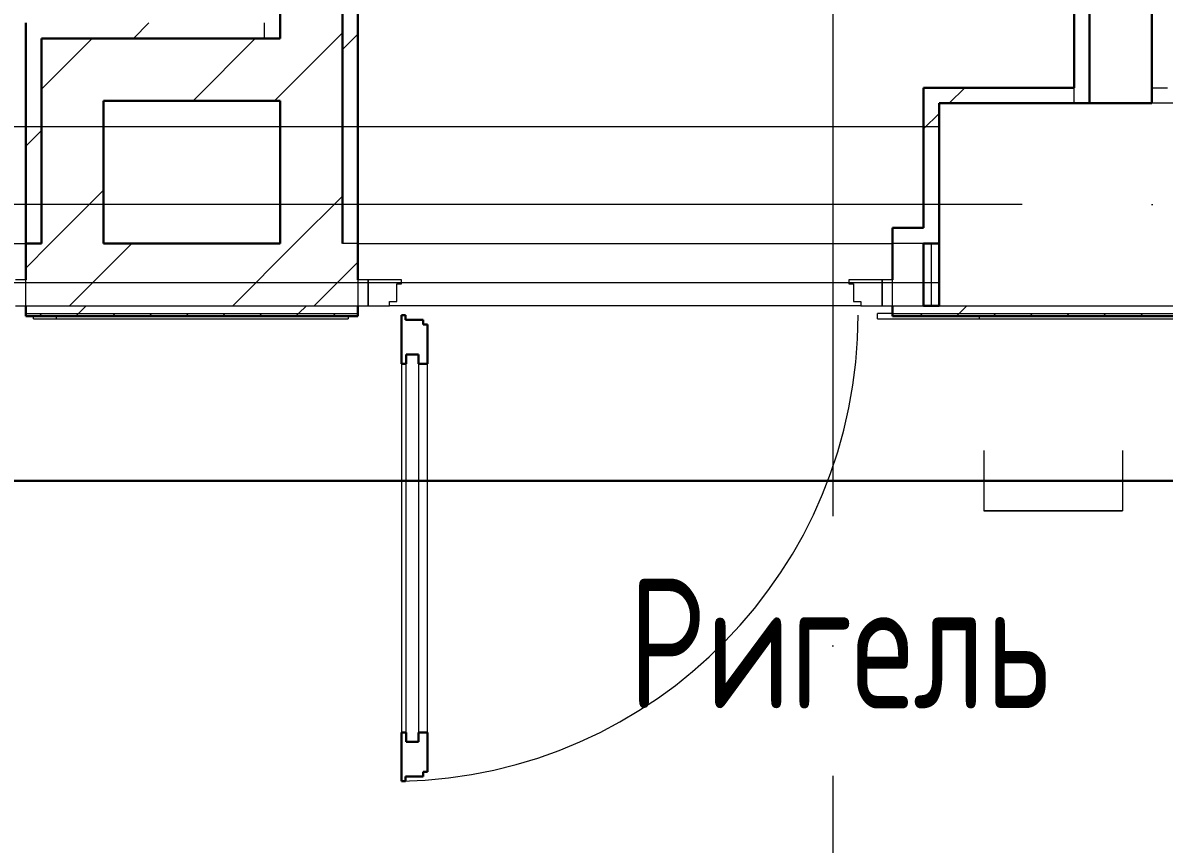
# Model space of a CAD drawing. Header units: millimetres. Extents: x -495897 to 1376592, y -28539 to 470976.
# Drawn here: x -50773 to -48574, y 347623 to 349205 of the extents above; entities that cross this region are included whole.
import ezdxf

# ---------------------------------------------------------------- set-up
doc = ezdxf.new("R2010")
doc.units = ezdxf.units.MM
doc.linetypes.add('ADSK_Линия сетки', pattern=[25, 20, -2.5, 0, -2.5])
doc.linetypes.add('ADSK_Сверху', pattern=[450, 300, -150])
for name, color, linetype, lineweight in [('RC-Линии_связи-Адресные', 5, 'Continuous', 30), ('Аннотация', 7, 'Continuous', 18), ('Двери', 252, 'Continuous', 9), ('Линии', 7, 'Continuous', 9), ('Ограждение', 252, 'Continuous', 9), ('Оси', 252, 'Continuous', 9), ('Стены внутренние', 7, 'Continuous', 18), ('Стены наружные', 7, 'Continuous', 18), ('Стены штриховка', 7, 'Continuous', 9)]:
    doc.layers.add(name, color=color, linetype=linetype, lineweight=lineweight)
doc.layers.add('Двери открывание', color=7, linetype='Continuous', lineweight=9, true_color=0xc0c0c0)
doc.styles.add('GOST Common_3', font='', dxfattribs={"height": 3.5})
doc.styles.get('GOST Common_3').set_extended_font_data('GOST 2.304 type A')

# ---------------------------------------------------------------- blocks, each defined once
blk = doc.blocks.new('1 этаж')
at = {"layer": 'Ограждение', "true_color": 0x636466}
h = blk.add_hatch(dxfattribs=at)
h.set_pattern_fill('FP_28', color=251, style=0, pattern_type=2)
h.set_pattern_definition([(0, (-32108.8, 96), (0, 600), []), (90, (-32108.8, 96), (-600, 4e-14), [])])
h.paths.add_polyline_path([(-49389.8, -11763.7), (-49389.8, -11758.7), (-49995.8, -11758.7), (-49995.8, -11763.7), (-49546.1, -11763.7)])
h = blk.add_hatch(dxfattribs=at)
h.set_pattern_fill('FP_27', color=251, style=0, pattern_type=2)
h.set_pattern_definition([(0, (-32129.8, 96), (0, 600), []), (90, (-32129.8, 96), (-600, 4e-14), [])])
h.paths.add_polyline_path([(-46875.8, -11763.7), (-46870.8, -11763.7), (-46870.8, -11753.7), (-46875.8, -11753.7), (-46875.8, -11758.7), (-48340.8, -11758.7), (-48340.8, -11753.7), (-48369.8, -11753.7), (-48369.8, -11763.7), (-47393.4, -11763.7)])
at = {"layer": 'Двери', "color": 251, "true_color": 0x636466}
for p, q in [((-50010.8, -11688.7), (-50030.8, -11688.7)), ((-50010.8, -11738.7), (-50010.8, -11688.7)), ((-49370.8, -11688.7), (-49370.8, -11738.7)), ((-49350.8, -11688.7), (-49370.8, -11688.7)), ((-49350.8, -11738.7), (-49350.8, -11688.7)), ((-49286.8, -11688.7), (-49350.8, -11688.7)), ((-49350.8, -11688.7), (-49350.8, -11738.7)), ((-49295.8, -11730.7), (-49295.8, -11696.7)), ((-49295.8, -11696.7), (-49286.8, -11696.7)), ((-49286.8, -11696.7), (-49286.8, -11688.7)), ((-48360.8, -11688.7), (-48424.8, -11688.7)), ((-48424.8, -11688.7), (-48424.8, -11696.7)), ((-48424.8, -11696.7), (-48415.8, -11696.7)), ((-48415.8, -11696.7), (-48415.8, -11730.7)), ((-48340.8, -11688.7), (-48360.8, -11688.7)), ((-48360.8, -11688.7), (-48360.8, -11738.7)), ((-48360.8, -11738.7), (-48360.8, -11688.7)), ((-48340.8, -11738.7), (-48340.8, -11688.7)), ((-50030.8, -11738.7), (-50010.8, -11738.7)), ((-49370.8, -11738.7), (-49350.8, -11738.7)), ((-49350.8, -11738.7), (-49309.8, -11738.7)), ((-49309.8, -11738.7), (-49309.8, -11730.7)), ((-49309.8, -11730.7), (-49295.8, -11730.7)), ((-48415.8, -11730.7), (-48401.8, -11730.7)), ((-48401.8, -11730.7), (-48401.8, -11738.7)), ((-48401.8, -11738.7), (-48360.8, -11738.7)), ((-48360.8, -11738.7), (-48340.8, -11738.7)), ((-49286.8, -11850.7), (-49286.8, -12560.7)), ((-49277.8, -11832.7), (-49253.8, -11832.7)), ((-49277.8, -12578.7), (-49277.8, -11832.7)), ((-49253.8, -11832.7), (-49253.8, -12578.7)), ((-49236.8, -12560.7), (-49236.8, -11850.7)), ((-49253.8, -12578.7), (-49277.8, -12578.7))]:
    blk.add_line(p, q, dxfattribs=at)
at = {"layer": 'Двери', "color": 251, "lineweight": 30, "true_color": 0x636466}
for p, q in [((-49278.8, -11756.7), (-49286.8, -11756.7)), ((-49286.8, -11756.7), (-49286.8, -11850.7)), ((-49278.8, -11765.7), (-49278.8, -11756.7)), ((-49244.8, -11765.7), (-49278.8, -11765.7)), ((-49244.8, -11774.7), (-49244.8, -11765.7)), ((-49236.8, -11774.7), (-49244.8, -11774.7)), ((-49236.8, -11850.7), (-49236.8, -11774.7)), ((-49277.8, -11850.7), (-49286.8, -11850.7)), ((-49277.8, -11832.7), (-49277.8, -11850.7)), ((-49253.8, -11832.7), (-49277.8, -11832.7)), ((-49253.8, -11850.7), (-49253.8, -11832.7)), ((-49236.8, -11850.7), (-49253.8, -11850.7)), ((-49286.8, -12560.7), (-49286.8, -12654.7)), ((-49277.8, -12560.7), (-49286.8, -12560.7)), ((-49277.8, -12578.7), (-49277.8, -12560.7)), ((-49253.8, -12578.7), (-49277.8, -12578.7)), ((-49253.8, -12560.7), (-49253.8, -12578.7)), ((-49236.8, -12560.7), (-49253.8, -12560.7)), ((-49236.8, -12636.7), (-49236.8, -12560.7)), ((-49278.8, -12654.7), (-49278.8, -12645.7)), ((-49278.8, -12645.7), (-49244.8, -12645.7)), ((-49244.8, -12645.7), (-49244.8, -12636.7)), ((-49244.8, -12636.7), (-49236.8, -12636.7)), ((-49286.8, -12654.7), (-49278.8, -12654.7))]:
    blk.add_line(p, q, dxfattribs=at)
at = {"layer": 'Двери открывание', "color": 251, "true_color": 0x636466}
blk.add_arc((-49304.8, -11756.7), 898, 271.1485, 0, dxfattribs=at)
at = {"layer": 'Линии', "color": 251, "linetype": 'ADSK_Сверху', "ltscale": 100, "true_color": 0x636466}
for p, q in [((-59080.8, -11393.7), (-48250.8, -11393.7)), ((-59080.8, -11693.7), (-48250.8, -11693.7))]:
    blk.add_line(p, q, dxfattribs=at)
at = {"layer": 'Ограждение', "color": 251, "true_color": 0x636466}
for p, q in [((-49995.8, -11763.7), (-49995.8, -11758.6)), ((-49995.8, -11763.7), (-49389.8, -11763.7)), ((-49389.8, -11758.7), (-49389.8, -11763.7)), ((-48369.8, -11763.7), (-48369.8, -11753.7)), ((-48340.8, -11753.7), (-48369.8, -11753.7)), ((-48369.8, -11763.7), (-46870.8, -11763.7))]:
    blk.add_line(p, q, dxfattribs=at)
at = {"layer": 'Оси', "color": 251, "linetype": 'ADSK_Линия сетки', "ltscale": 100, "true_color": 0x636466}
for p, q in [((-48455.8, -2643.7), (-48455.8, -33769.9)), ((4411.5, -11543.7), (-72528.1, -11543.7))]:
    blk.add_line(p, q, dxfattribs=at)
at = {"layer": 'Стены внутренние', "color": 251, "true_color": 0x636466}
for p, q in [((-47560.8, -11348.7), (-47840.8, -11348.7)), ((-48265.8, -11738.7), (-48265.8, -11618.7)), ((-48250.8, -11738.7), (-47560.8, -11738.7))]:
    blk.add_line(p, q, dxfattribs=at)
at = {"layer": 'Стены внутренние', "color": 251, "lineweight": 30, "true_color": 0x636466}
blk.add_line((-48250.8, -11618.7), (-48250.8, -11738.7), dxfattribs=at)
at = {"layer": 'Стены наружные', "color": 251, "lineweight": 30, "true_color": 0x636466}
for p, q in [((-49520.8, -9393.7), (-49520.8, -11223.7)), ((-47960.8, -11348.7), (-47960.8, -9705.4)), ((-49400.8, -11618.7), (-49400.8, -9723.7)), ((-49370.8, -11688.7), (-49370.8, -9753.7)), ((-47990.8, -9753.7), (-47990.8, -11318.7)), ((-47840.8, -11348.7), (-47840.8, -9763.7)), ((-50010.8, -11193.7), (-50010.8, -11688.7)), ((-49520.8, -11223.7), (-49980.8, -11223.7)), ((-49980.8, -11223.7), (-49980.8, -11618.7)), ((-47990.8, -11318.7), (-48280.8, -11318.7)), ((-48280.8, -11318.7), (-48280.8, -11588.7)), ((-49860.8, -11343.7), (-49520.8, -11343.7)), ((-49860.8, -11618.7), (-49860.8, -11343.7)), ((-49520.8, -11343.7), (-49520.8, -11618.7)), ((-48250.8, -11348.7), (-47840.8, -11348.7)), ((-48250.8, -11618.7), (-48250.8, -11348.7)), ((-48340.8, -11588.7), (-48340.8, -11688.7)), ((-48280.8, -11588.7), (-48340.8, -11588.7)), ((-49980.8, -11618.7), (-50010.8, -11618.7)), ((-49520.8, -11618.7), (-49860.8, -11618.7)), ((-48280.8, -11738.7), (-48280.8, -11618.7)), ((-48280.8, -11618.7), (-48250.8, -11618.7)), ((-50010.8, -11738.7), (-50010.8, -11758.7)), ((-49370.8, -11758.7), (-49370.8, -11738.7)), ((-48340.8, -11738.7), (-48340.8, -11758.7)), ((-48250.8, -11738.7), (-48280.8, -11738.7)), ((-50010.8, -11758.7), (-49370.8, -11758.7)), ((-48340.8, -11758.7), (-46875.8, -11758.7))]:
    blk.add_line(p, q, dxfattribs=at)
at = {"layer": 'Стены наружные', "color": 251, "linetype": 'Continuous', "lineweight": 9, "true_color": 0x636466}
for p, q in [((-49803.5, -11223.7), (-49773.5, -11193.7)), ((-49520.8, -11333.1), (-49400.8, -11213.1)), ((-49400.8, -11245.3), (-49370.8, -11215.3)), ((-49980.8, -11321.6), (-49882.9, -11223.7)), ((-49688.6, -11343.7), (-49568.6, -11223.7)), ((-48231.5, -11348.7), (-48201.5, -11318.7)), ((-49531.4, -11343.7), (-49520.8, -11333.1)), ((-48280.8, -11398.1), (-48250.8, -11368.1)), ((-50010.8, -11431), (-49980.8, -11401)), ((-49963.6, -11618.7), (-49860.8, -11516)), ((-49492.1, -11618.7), (-49400.8, -11527.4)), ((-50010.8, -11666), (-49963.6, -11618.7)), ((-49926.4, -11738.7), (-49806.4, -11618.7)), ((-49612.1, -11738.7), (-49492.1, -11618.7)), ((-49455, -11738.7), (-49370.8, -11654.6)), ((-49909.3, -11753.7), (-49894.3, -11738.7)), ((-49485, -11753.7), (-49470, -11738.7)), ((-48212.2, -11753.7), (-48197.2, -11738.7)), ((-49985, -11758.7), (-49980, -11753.7)), ((-49914.3, -11758.7), (-49909.3, -11753.7)), ((-49843.5, -11758.7), (-49838.5, -11753.7)), ((-49772.8, -11758.7), (-49767.8, -11753.7)), ((-49702.1, -11758.7), (-49697.1, -11753.7)), ((-49631.4, -11758.7), (-49626.4, -11753.7)), ((-49560.7, -11758.7), (-49555.7, -11753.7)), ((-49490, -11758.7), (-49485, -11753.7)), ((-49419.3, -11758.7), (-49414.3, -11753.7)), ((-48287.9, -11758.7), (-48282.9, -11753.7)), ((-48217.2, -11758.7), (-48212.2, -11753.7)), ((-48146.5, -11758.7), (-48141.5, -11753.7)), ((-48075.8, -11758.7), (-48070.8, -11753.7)), ((-48005.1, -11758.7), (-48000.1, -11753.7)), ((-47934.4, -11758.7), (-47929.4, -11753.7)), ((-47863.6, -11758.7), (-47858.6, -11753.7))]:
    blk.add_line(p, q, dxfattribs=at)
at = {"layer": 'Стены наружные', "color": 251, "true_color": 0x636466}
for p, q in [((-51140.8, -11618.7), (-50010.8, -11618.7)), ((-49370.8, -11618.7), (-48340.8, -11618.7)), ((-48401.8, -11738.7), (-49309.8, -11738.7))]:
    blk.add_line(p, q, dxfattribs=at)
at = {"layer": 'Стены штриховка', "color": 251, "true_color": 0x636466}
for p, q in [((-49550.8, -11223.7), (-49550.8, -11193.7)), ((-47990.8, -11348.7), (-47990.8, -11318.7)), ((-47840.8, -11318.7), (-47810.8, -11318.7)), ((-49370.8, -11618.7), (-49400.8, -11618.7)), ((-48280.8, -11618.7), (-48340.8, -11618.7)), ((-50010.8, -11738.7), (-49370.8, -11738.7)), ((-48340.8, -11738.7), (-48280.8, -11738.7)), ((-50010.8, -11753.7), (-49370.8, -11753.7)), ((-48340.8, -11753.7), (-46875.8, -11753.7))]:
    blk.add_line(p, q, dxfattribs=at)
at = {"layer": 'Аннотация', "color": 251, "true_color": 0x636466, "style": 'GOST Common_3', "width": 0.9}
blk.add_text('Ригель', height=250, dxfattribs=at).set_placement((-48849.5, -12514.4))

msp = doc.modelspace()

# ---------------------------------------------------------------- linework, layer by layer
at = {"layer": 'RC-Линии_связи-Адресные', "color": 0, "lineweight": 5}
for p, q in [((-48921.348, 348381.261), (-48921.348, 348265.135)), ((-48654.25, 348381.261), (-48654.25, 348265.135)), ((-48921.348, 348265.135), (-48654.25, 348265.135)), ((-48654.25, 348265.135), (-48921.348, 348265.135))]:
    msp.add_line(p, q, dxfattribs=at)
at = {"layer": 'RC-Линии_связи-Адресные'}
msp.add_line((-60494.481, 348322.75), (-26672.324, 348322.75), dxfattribs=at)
at = {"layer": 'RC-Линии_связи-Адресные', "lineweight": 5}
msp.add_line((-59764.59, 348322.75), (-26672.324, 348322.75), dxfattribs=at)
msp.add_line((-59764.59, 348322.75), (-26672.324, 348322.75), dxfattribs=at)

# ---------------------------------------------------------------- block references
msp.add_blockref('1 этаж', (-756.474, 360398.765))

doc.saveas('drawing.dxf')
